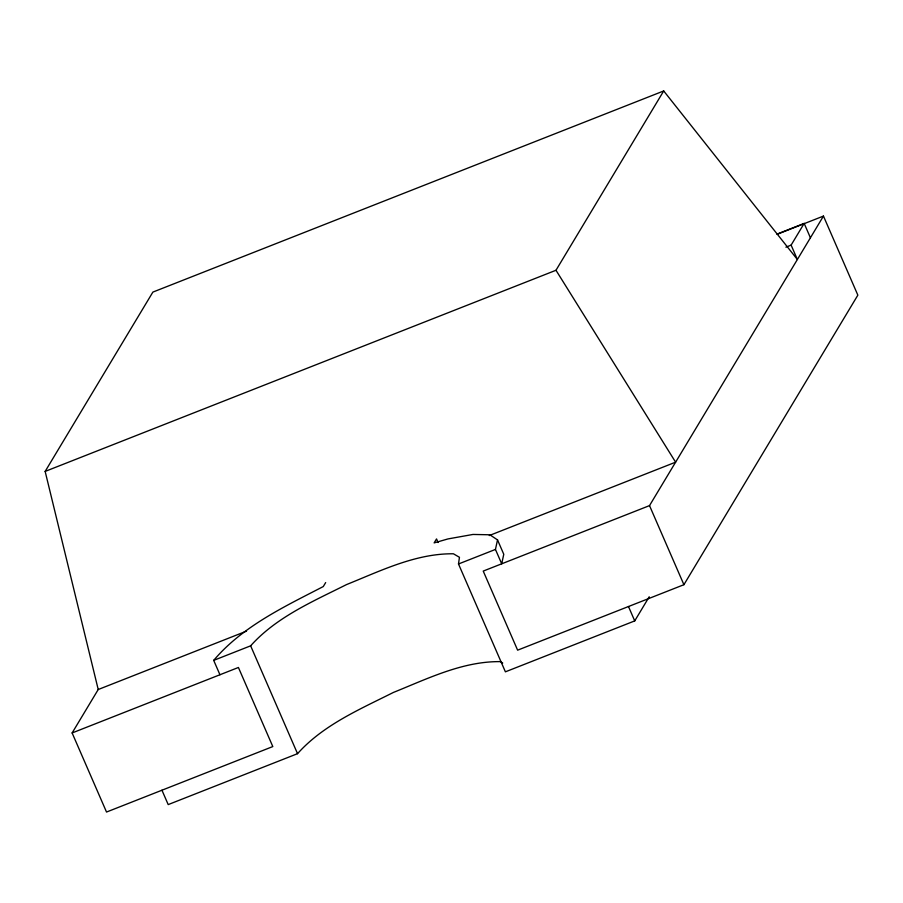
<?xml version="1.0" encoding="UTF-8"?>
<svg xmlns="http://www.w3.org/2000/svg" width="903" height="903" viewBox="0 0 903 903"><rect width="100%" height="100%" fill="white"/><g stroke="black" fill="none" stroke-linecap="round" stroke-linejoin="round"><path stroke-width="1.35" d="M649.223 596.77L634.73 620.903L505.398 671.832L458.498 563.98L459.446 557.286L453.408 553.787C415.786 553.37 380.716 570.831 346.526 584.58C312.799 601.511 276.25 617.155 250.639 645.826L213.695 660.375L219.948 674.755M497.519 539.892L503.772 554.273L501.707 563.811L495.454 549.43L497.519 539.892L489.844 534.779L472.946 534.452L447.99 538.922L434.14 542.895L436.533 538.922L438.09 542.522M72.127 732.954L238.415 667.475L272.808 746.567L106.52 812.045L72.127 732.954L98.224 689.52L45.15 471.411L152.878 292.098L663.705 90.955L797.372 259.5L791.118 245.119L804.167 223.402L810.42 237.782M325.667 582.57L323.285 586.544C284.343 606.726 242.512 626.287 213.695 660.375M45.15 471.411L555.988 270.268L663.705 90.955M649.517 505.612L823.457 216.077L857.85 295.157L683.91 584.704L517.622 650.171L483.229 571.08L649.517 505.612L683.91 584.704M161.953 790.215L168.206 804.596L297.538 753.678C323.139 725.007 359.699 709.363 393.426 692.432C427.604 678.684 462.675 661.21 500.307 661.628L502.723 663.028M776.84 234.17L804.167 223.402M777.675 234.103L823.457 216.077M785.903 247.174L791.118 245.119M98.224 689.52L246.508 631.141M489.268 535.547L675.613 462.178L555.988 270.268M458.498 563.98L495.454 549.43M628.477 606.523L634.73 620.903M250.639 645.826L297.538 753.678"/></g></svg>
